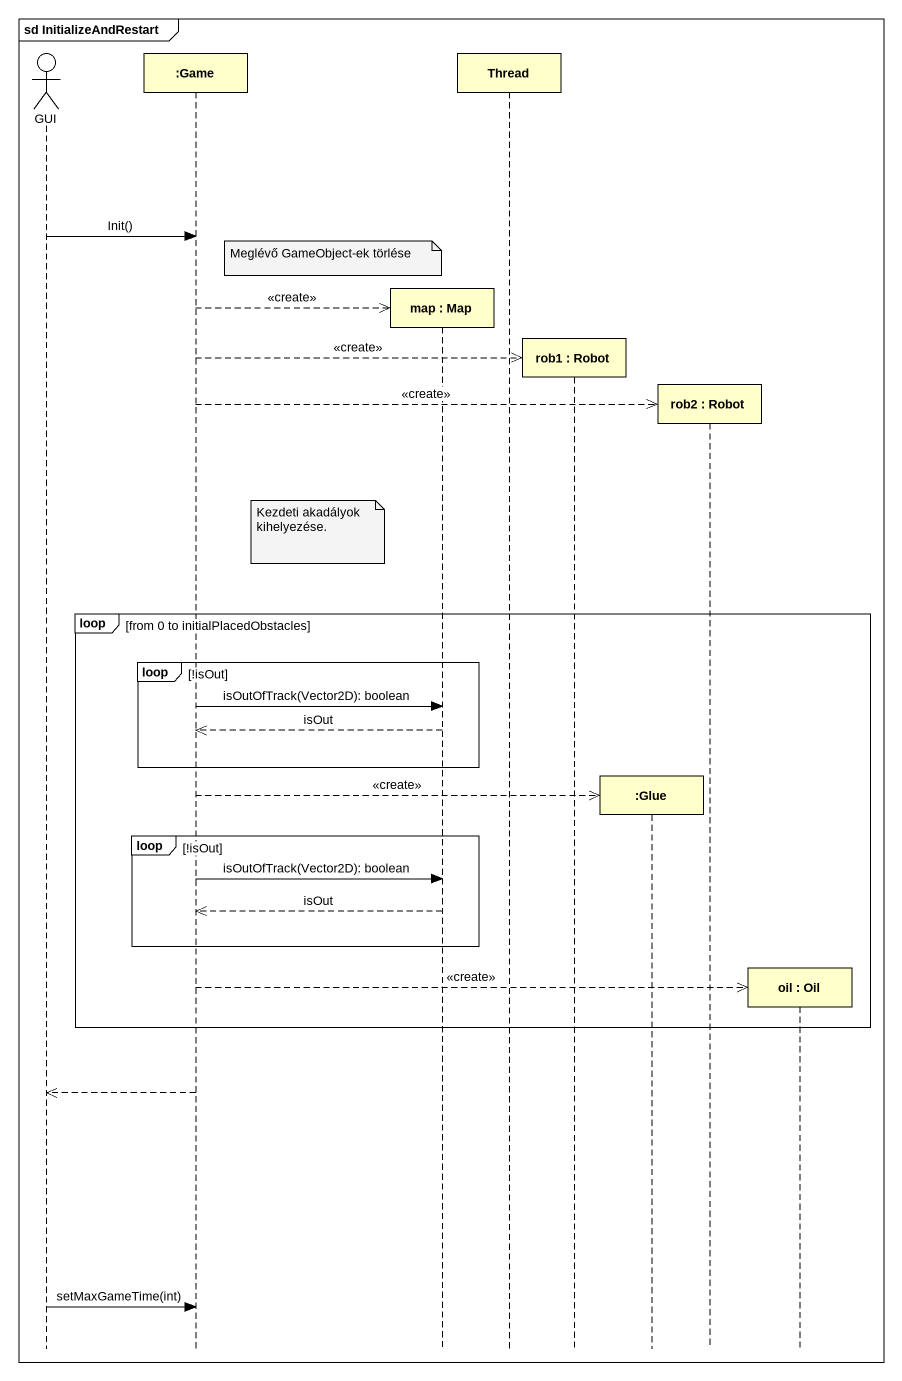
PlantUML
@startuml
mainframe sd InitializeAndRestart
hide footbox
actor GUI
participant ":Game" as Game
participant "map : Map" as map_
participant Thread
participant "rob1 : Robot" as rob1
participant ":Glue" as Glue
participant "rob2 : Robot" as rob2
participant "oil : Oil" as oil

GUI -> Game : Init()
note left of map_ : Meglévő GameObject-ek törlése
Game -->> map_ ** : <<create>>
Game -->> rob1 ** : <<create>>
Game -->> rob2 ** : <<create>>
note right of Game : Kezdeti akadályok kihelyezése.
loop from 0 to initialPlacedObstacles
  loop !isOut
    Game -> map_ : isOutOfTrack(Vector2D): boolean
    map_ -->> Game : isOut
  end
  Game -->> Glue ** : <<create>>
  loop !isOut
    Game -> map_ : isOutOfTrack(Vector2D): boolean
    map_ -->> Game : isOut
  end
  Game -->> oil ** : <<create>>
end
Game -->> GUI
GUI -> Game : setMaxGameTime(int)
@enduml
